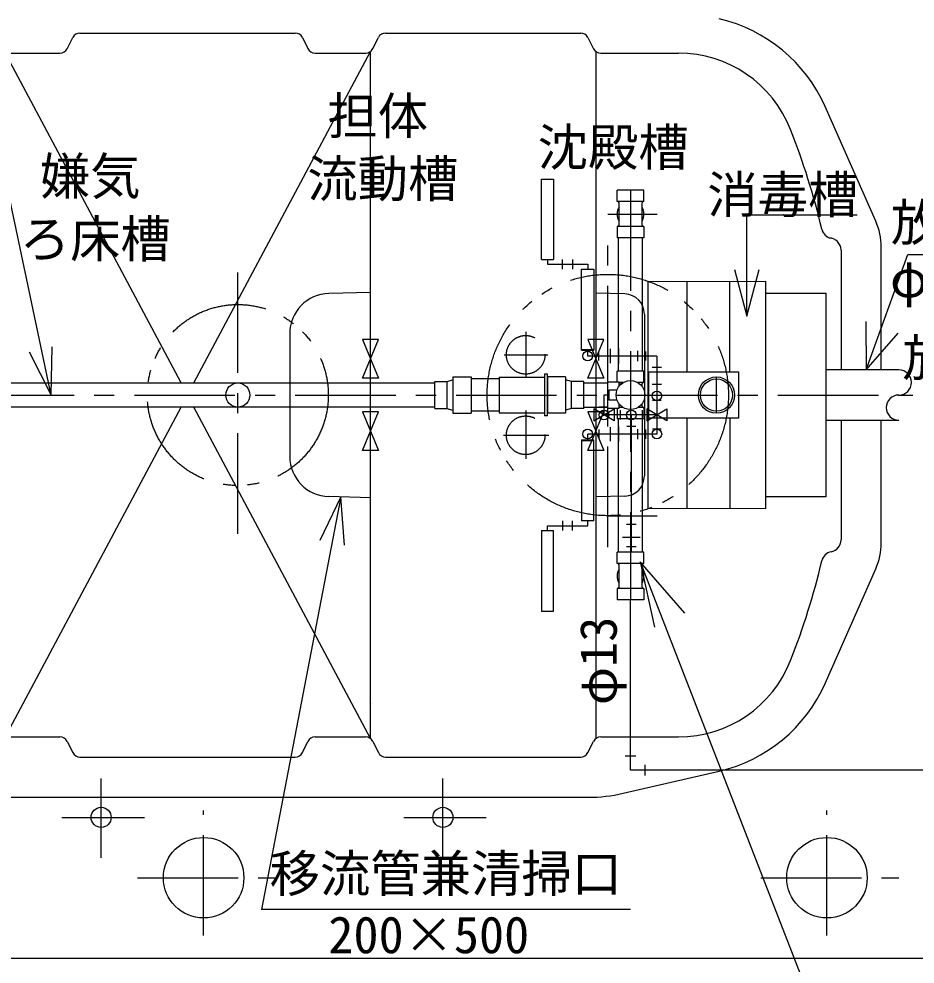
# Model space of a CAD drawing. Units: millimetres, scale not verified. Extents: x -14850 to 14850, y -10500 to 10500.
# Drawn here: x -8393 to -6165, y -578 to 1772 of the extents above; entities that cross this region are included whole.
import ezdxf
from ezdxf.enums import TextEntityAlignment as Align

# ---------------------------------------------------------------- set-up
doc = ezdxf.new("R2010")
doc.units = ezdxf.units.MM
doc.header["$LTSCALE"] = 50
for name, pattern in [('CHAIN1', [8, 5, -1, 1, -1]), ('DOUBLE_CHAIN1', [8.8, 5, -1, 0.6, -0.6, 0.6, -1]), ('LONG_DASHED1', [7, 6, -1])]:
    doc.linetypes.add(name, pattern=pattern)
for name, color, linetype, lineweight in [('0-0_機器', 2, 'Continuous', 25), ('0-1_空気管', 3, 'Continuous', 25), ('0-4_文字', 5, 'Continuous', 25), ('0-5_製作', 5, 'Continuous', 25)]:
    doc.layers.add(name, color=color, linetype=linetype, lineweight=lineweight)
doc.styles.add('ＭＳ ゴシック', font='')
doc.styles.get('ＭＳ ゴシック').set_extended_font_data('MS Gothic')

msp = doc.modelspace()

# ---------------------------------------------------------------- linework, layer by layer
at = {"layer": '0-0_機器', "linetype": 'CHAIN1'}
for p, q in [((-7933.96, -506.82), (-7933.96, -195.79)), ((-6383.96, -506.82), (-6383.96, -195.79)), ((-8098.35, -362.86), (-7755.44, -362.86)), ((-6548.35, -362.86), (-6205.44, -362.86))]:
    msp.add_line(p, q, dxfattribs=at)
at = {"layer": '0-0_機器'}
msp.add_line((-9733.96, -562.86), (-6133.96, -562.86), dxfattribs=at)
for centre in [(-7933.96, -362.86), (-6383.96, -362.86)]:
    msp.add_circle(centre, 100, dxfattribs=at)
at = {"layer": '0-1_空気管'}
for p, q in [((-8273.43, 1698.2), (-8259.49, 1726.09)), ((-8241.6, 1737.14), (-7706.41, 1737.14)), ((-7688.47, 1725.97), (-7674.87, 1698.31)), ((-7513.06, 1698.31), (-7499.46, 1725.97)), ((-7481.51, 1737.14), (-6996.32, 1737.14)), ((-6978.43, 1726.09), (-6964.49, 1698.2)), ((-7989.94, 867.14), (-8428.96, 1691.42)), ((-8416.6, 1687.14), (-8291.32, 1687.14)), ((-7957.98, 867.14), (-7518.96, 1691.17)), ((-7656.92, 1687.14), (-7531, 1687.14)), ((-7518.96, -17.13), (-7518.96, 1691.17)), ((-6958.96, 1691.42), (-6958.96, -17.13)), ((-6946.6, 1687.14), (-6753.43, 1687.14)), ((-6262.71, 1269.51), (-6388.7, 1554.49)), ((-7093.96, 1174.14), (-7093.96, 1374.14)), ((-7093.96, 1374.14), (-7063.96, 1374.14)), ((-7063.96, 1374.14), (-7063.96, 1174.14)), ((-6838.96, 1346.14), (-6905.96, 1346.14)), ((-6905.96, 1318.05), (-6905.96, 1346.14)), ((-6838.96, 1318.05), (-6838.96, 1346.14)), ((-6838.96, 1318.05), (-6905.96, 1318.05)), ((-6901.06, 1259.34), (-6901.06, 1314.95)), ((-6843.86, 1259.34), (-6843.86, 1314.95)), ((-6905.96, 1256.24), (-6905.96, 1228.14)), ((-6838.96, 1256.24), (-6905.96, 1256.24)), ((-6838.96, 1256.24), (-6838.96, 1228.14)), ((-6838.96, 1228.14), (-6905.96, 1228.14)), ((-6902.46, 896.14), (-6902.46, 1228.14)), ((-6842.46, 896.14), (-6842.46, 1228.14)), ((-6248.96, 899.64), (-6248.96, 1204.41)), ((-6348.96, 1197.5), (-6348.96, 899.64)), ((-6286.36, 899.64), (-6183.14, 1186.52)), ((-6183.14, 1186.52), (-5842.51, 1186.52)), ((-7093.96, 1174.14), (-7063.96, 1174.14)), ((-7078.96, 1174.14), (-7078.96, 1162.14)), ((-7078.96, 1162.14), (-6978.96, 1162.14)), ((-7041.46, 1150.14), (-7041.46, 1174.14)), ((-7016.46, 1174.14), (-7016.46, 1150.14)), ((-6978.96, 1162.14), (-6978.96, 1150.14)), ((-6993.96, 948.64), (-6993.96, 1150.14)), ((-6993.96, 1150.14), (-6963.96, 1150.14)), ((-6963.96, 1150.14), (-6963.96, 948.64)), ((-6828.81, 1119.64), (-6536.1, 1120.11)), ((-6828.81, 554.64), (-6828.81, 1119.64)), ((-6731.97, 894.64), (-6731.97, 1119.8)), ((-6625.31, 894.64), (-6625.31, 1119.97)), ((-6536.1, 554.17), (-6536.1, 1120.11)), ((-7518.96, 1092.41), (-7622.58, 1089.69)), ((-6886.65, 1088.42), (-6958.96, 1090.31)), ((-6536.1, 1090.24), (-6386.01, 1090.04)), ((-6386.01, 584.25), (-6386.01, 1090.04)), ((-6837.96, 1038.44), (-6837.96, 635.85)), ((-6287.17, 1019.64), (-6286.36, 899.64)), ((-7719.96, 989.73), (-7719.96, 684.56)), ((-6286.36, 899.64), (-6206.89, 990.59)), ((-8367.86, 944.13), (-8313.51, 837.14)), ((-8313.51, 837.14), (-8310.54, 957.11)), ((-6993.96, 950.14), (-6963.96, 950.14)), ((-6993.96, 948.64), (-6963.96, 948.64)), ((-6978.96, 934.14), (-6978.96, 948.64)), ((-6950.9, 922.64), (-6950.9, 945.64)), ((-6922.96, 951.64), (-6922.96, 916.64)), ((-6901.96, 952.64), (-6901.96, 915.64)), ((-6854.96, 946.64), (-6854.96, 921.64)), ((-6834.96, 945.64), (-6834.96, 922.64)), ((-6806.96, 934.14), (-6978.96, 934.14)), ((-6806.96, 934.14), (-6806.96, 740.14)), ((-6838.96, 896.14), (-6905.96, 896.14)), ((-6905.96, 869.89), (-6905.96, 896.14)), ((-6838.96, 868.05), (-6838.96, 896.14)), ((-6818.46, 906.14), (-6795.46, 906.14)), ((-6205.21, 899.64), (-6386.01, 899.64)), ((-7358.96, 803.64), (-7358.96, 870.64)), ((-7328.96, 870.64), (-7328.96, 803.64)), ((-7313.96, 882.14), (-7268.96, 882.14)), ((-7313.96, 882.14), (-7313.96, 792.14)), ((-7268.96, 882.14), (-7268.96, 792.14)), ((-7198.96, 877.14), (-7268.96, 877.14)), ((-7198.96, 881.64), (-7086.46, 881.64)), ((-7198.96, 881.64), (-7198.96, 792.64)), ((-7078.96, 785.14), (-7078.96, 889.14)), ((-7033.96, 882.14), (-7078.96, 882.14)), ((-7033.96, 882.14), (-7033.96, 792.14)), ((-7018.96, 803.64), (-7018.96, 870.64)), ((-6988.96, 803.64), (-6988.96, 870.64)), ((-6928.46, 804.39), (-6928.46, 869.59)), ((-6928.16, 869.89), (-6900.96, 869.89)), ((-6900.96, 858.96), (-6900.96, 869.89)), ((-9220, 867.14), (-7358.96, 867.14)), ((-6988.96, 867.14), (-6928.46, 867.14)), ((-6890.71, 868.05), (-6900.96, 868.05)), ((-6900.96, 867.64), (-6891.38, 867.64)), ((-6838.96, 868.05), (-6854.21, 868.05)), ((-6843.86, 858.82), (-6843.86, 864.95)), ((-6795.46, 863.14), (-6818.46, 863.14)), ((-6938.46, 837.14), (-6938.46, 787.64)), ((-6926.46, 837.14), (-6938.46, 837.14)), ((-6795.96, 823.14), (-6817.96, 823.14)), ((-7848.96, 807.14), (-9220, 807.14)), ((-8428.96, -16.87), (-7989.95, 807.14)), ((-7518.96, -17.13), (-7957.98, 807.14)), ((-7358.96, 807.14), (-7848.96, 807.14)), ((-6988.96, 807.14), (-6928.46, 807.14)), ((-6928.46, 806.68), (-6950.46, 806.68)), ((-6905.96, 804.39), (-6905.96, 778.14)), ((-6900.96, 806.64), (-6891.38, 806.64)), ((-6890.71, 806.24), (-6900.96, 806.24)), ((-6898.46, 799.14), (-6898.46, 776.14)), ((-6838.96, 806.24), (-6854.21, 806.24)), ((-6843.86, 809.34), (-6843.86, 815.46)), ((-6842.46, 446.14), (-6842.46, 799.14)), ((-6838.96, 806.24), (-6838.96, 778.14)), ((-7313.96, 792.14), (-7268.96, 792.14)), ((-7198.96, 797.14), (-7268.96, 797.14)), ((-7198.96, 792.64), (-7086.46, 792.64)), ((-7078.96, 785.14), (-7086.46, 785.14)), ((-7033.96, 792.14), (-7078.96, 792.14)), ((-6806.96, 787.64), (-6938.46, 787.64)), ((-6838.96, 778.14), (-6905.96, 778.14)), ((-6902.46, 446.14), (-6902.46, 778.14)), ((-6870.46, 787.64), (-6870.46, 446.19)), ((-6731.97, 554.49), (-6731.97, 779.64)), ((-6625.31, 779.64), (-6625.31, 554.31)), ((-6922.96, 757.64), (-6922.96, 722.64)), ((-6906.08, 752.67), (-6906.08, 752.64)), ((-6901.96, 758.64), (-6901.96, 721.64)), ((-6881.96, 759.64), (-6858.96, 759.64)), ((-6854.96, 752.64), (-6854.96, 727.64)), ((-6795.96, 752.14), (-6817.96, 752.14)), ((-6386.01, 774.64), (-6205.21, 774.64)), ((-6348.96, 774.64), (-6348.96, 476.79)), ((-6248.96, 469.88), (-6248.96, 774.64)), ((-6806.96, 740.14), (-6978.96, 740.14)), ((-6978.96, 725.64), (-6978.96, 740.14)), ((-6950.9, 751.64), (-6950.9, 728.64)), ((-6834.96, 751.64), (-6834.96, 728.64)), ((-6993.96, 725.64), (-6993.96, 524.14)), ((-6993.96, 725.64), (-6963.96, 725.64)), ((-6993.96, 724.14), (-6963.96, 724.14)), ((-6963.96, 524.14), (-6963.96, 725.64)), ((-7592.5, 583.81), (-7790.48, -442.26)), ((-7518.96, 581.88), (-7622.58, 584.59)), ((-6886.65, 585.87), (-6958.96, 583.97)), ((-6386.01, 584.25), (-6536.1, 584.04)), ((-6536.1, 554.17), (-6828.81, 554.64)), ((-7041.46, 524.14), (-7041.46, 500.14)), ((-7016.46, 500.14), (-7016.46, 524.14)), ((-6963.96, 524.14), (-6993.96, 524.14)), ((-6978.96, 512.14), (-6978.96, 524.14)), ((-7093.96, 500.14), (-7093.96, 300.14)), ((-7093.96, 500.14), (-7063.96, 500.14)), ((-7078.96, 500.14), (-7078.96, 512.14)), ((-7078.96, 512.14), (-6978.96, 512.14)), ((-7063.96, 300.14), (-7063.96, 500.14)), ((-6882.46, 515.79), (-6858.46, 515.79)), ((-6892.46, 483.79), (-6848.46, 483.79)), ((-6882.46, 460.79), (-6858.46, 460.79)), ((-6838.96, 446.14), (-6905.96, 446.14)), ((-6905.96, 418.05), (-6905.96, 446.14)), ((-6838.96, 418.05), (-6838.96, 446.14)), ((-6838.96, 418.05), (-6905.96, 418.05)), ((-6901.06, 359.34), (-6901.06, 414.95)), ((-6848.42, 422.75), (-6812.69, 260.32)), ((-6737.56, 295.19), (-6848.42, 422.75)), ((-6848.42, 422.75), (-6411.6, -701.94)), ((-6843.86, 359.34), (-6843.86, 414.95)), ((-6388.7, 119.79), (-6262.71, 404.78)), ((-6905.96, 356.24), (-6905.96, 328.14)), ((-6838.96, 356.24), (-6905.96, 356.24)), ((-6838.96, 356.24), (-6838.96, 328.14)), ((-6838.96, 328.14), (-6905.96, 328.14)), ((-7093.96, 300.14), (-7063.96, 300.14)), ((-8416.95, -12.86), (-8291.32, -12.86)), ((-7656.6, -12.86), (-7531.32, -12.86)), ((-6946.6, -12.86), (-6753.43, -12.86)), ((-8273.43, -23.91), (-8259.49, -51.8)), ((-7688.43, -51.8), (-7674.49, -23.91)), ((-7513.43, -23.91), (-7499.49, -51.8)), ((-6978.43, -51.8), (-6964.49, -23.91)), ((-8241.6, -62.86), (-7706.32, -62.86)), ((-7481.6, -62.86), (-6996.32, -62.86)), ((-6890.87, -153.07), (-6652.15, -97.95)), ((-9093.73, -162.86), (-6976.8, -162.86)), ((-6872.69, -442.26), (-7790.48, -442.26))]:
    msp.add_line(p, q, dxfattribs=at)
at = {"layer": '0-1_空気管', "linetype": 'CHAIN1'}
for p, q in [((-6872.46, 1346.14), (-6872.46, 328.14)), ((-6929.19, 1287.14), (-6805.98, 1287.14)), ((-6928.96, 458.78), (-6928.96, 1235.78)), ((-7848.96, 492.15), (-7848.96, 1182.14)), ((-7133.18, 994.15), (-7133.18, 880.44)), ((-7186.72, 937.14), (-7077.7, 937.14)), ((-6658.81, 792.14), (-6658.81, 882.14)), ((-9706.17, 837.14), (-6170.25, 837.14)), ((-7133.18, 798.84), (-7133.18, 678.15)), ((-7188.73, 737.14), (-7075.69, 737.14))]:
    msp.add_line(p, q, dxfattribs=at)
at = {"layer": '0-1_空気管', "linetype": 'LONG_DASHED1'}
for p, q in [((-6978.96, 950.14), (-6978.96, 948.64)), ((-7078.96, 882.14), (-7078.96, 792.14)), ((-6929.19, 537.14), (-6805.98, 537.14))]:
    msp.add_line(p, q, dxfattribs=at)
at = {"layer": '0-1_空気管'}
for points in [[(-8313.51, 837.14), (-8574.38, 2071.84), (-8101.75, 2071.84)], [(-6583.18, 1033.11), (-6583.18, 1284.94), (-6308.68, 1284.94)], [(-6614.24, 1149.02), (-6583.18, 1033.11), (-6552.13, 1149.02)], [(-7358.96, 870.64), (-7328.96, 870.64), (-7313.96, 874.64)], [(-7078.96, 889.14), (-7086.46, 889.14), (-7086.46, 785.14)], [(-6988.96, 870.64), (-7018.96, 870.64), (-7033.96, 874.64)], [(-6906.28, 849.14), (-6926.46, 849.14), (-6926.46, 825.14), (-6906.28, 825.14)], [(-7358.96, 803.64), (-7328.96, 803.64), (-7313.96, 799.64)], [(-6988.96, 803.64), (-7018.96, 803.64), (-7033.96, 799.64)], [(-6928.46, 804.39), (-6900.96, 804.39), (-6900.96, 815.33)], [(-7583.97, 464.11), (-7592.5, 583.81), (-7644.96, 475.88)], [(-7518.96, 67.46), (-7518.92, 68.32), (-7518.84, 69.33), (-7518.77, 70.08), (-7518.65, 70.97), (-7518.5, 71.87)]]:
    msp.add_lwpolyline(points, dxfattribs=at)
for points in [[(-7498.96, 975.14), (-7538.96, 975.14), (-7498.96, 879.14), (-7538.96, 879.14)], [(-6938.96, 975.14), (-6978.96, 975.14), (-6938.96, 879.14), (-6978.96, 879.14)], [(-6826.81, 894.64), (-6603.81, 894.64), (-6603.81, 779.64), (-6826.81, 779.64)], [(-6913.46, 772.64), (-6963.46, 802.64), (-6963.46, 772.64), (-6913.46, 802.64)], [(-6781.96, 772.64), (-6831.96, 802.64), (-6831.96, 772.64), (-6781.96, 802.64)], [(-7498.96, 795.14), (-7538.96, 795.14), (-7498.96, 699.14), (-7538.96, 699.14)], [(-6938.96, 795.14), (-6978.96, 795.14), (-6938.96, 699.14), (-6978.96, 699.14)]]:
    msp.add_lwpolyline(points, close=True, dxfattribs=at)
at = {"layer": '0-1_空気管', "linetype": 'DOUBLE_CHAIN1'}
for centre, radius in [((-6928.96, 837.14), 300), ((-7848.96, 837.14), 225), ((-7133.18, 937.14), 48), ((-7133.18, 737.14), 48)]:
    msp.add_circle(centre, radius, dxfattribs=at)
at = {"layer": '0-1_空気管'}
for centre, radius in [((-6978.96, 934.14), 12), ((-6872.46, 837.14), 35.89), ((-6658.81, 837.14), 45), ((-6658.81, 837.14), 40), ((-7848.96, 837.14), 30), ((-6806.96, 835.14), 12), ((-6938.46, 787.64), 12), ((-6870.46, 787.64), 12), ((-6978.96, 740.14), 12), ((-6806.96, 740.14), 12)]:
    msp.add_circle(centre, radius, dxfattribs=at)
for centre, radius, start, end in [((-6738.08, 1400.03), 382, 23.85048, 77), ((-8241.6, 1717.14), 20, 90, 153.43611), ((-7706.41, 1717.14), 20, 26.18626, 90), ((-7481.51, 1717.14), 20, 90, 153.81372), ((-6996.32, 1717.14), 20, 26.56387, 90), ((-8291.32, 1707.14), 20, 270, 333.43611), ((-7656.92, 1707.14), 20, 206.18626, 270), ((-7531, 1707.14), 20, 270, 333.81372), ((-6946.6, 1707.14), 20, 206.56384, 270), ((-6753.43, 1387.14), 300, 21.51007, 90), ((-8148.96, 837.14), 1800, 13.24481, 21.51007), ((-6904.16, 1314.95), 3.1, 0, 90), ((-6840.76, 1314.95), 3.1, 90, 180), ((-6872.46, 1287.14), 33.5, 148.62476, 211.37523), ((-6872.46, 1287.14), 33.5, 328.62476, 31.37523), ((-6409.96, 1204.41), 161, 0, 23.85048), ((-6904.16, 1259.34), 3.1, 270, 0), ((-6840.76, 1259.34), 3.1, 180, 270), ((-6367.64, 1256.42), 30, 193.24483, 259.1232), ((-6378.96, 1197.5), 30, 0, 90), ((-7619.96, 989.73), 100, 91.5, 180), ((-6887.96, 1038.44), 50, 0, 88.49998), ((-6205.21, 868.39), 31.25, 270, 90), ((-6928.16, 869.59), 0.3, 90, 180), ((-6840.76, 864.95), 3.1, 90, 180), ((-6205.21, 805.89), 31.25, 90, 270), ((-6840.76, 809.34), 3.1, 180, 270), ((-7619.96, 684.56), 100, 180, 268.5), ((-6887.96, 635.85), 50, 271.5, 0), ((-6378.96, 476.79), 30, 280.87679, 0), ((-6367.64, 417.87), 30, 100.87679, 166.75516), ((-6409.96, 469.88), 161, 336.14949, 359.99998), ((-8148.96, 837.14), 1800, 338.48991, 346.75516), ((-6872.46, 387.14), 33.5, 148.62476, 211.37523), ((-6904.16, 414.95), 3.1, 0, 90), ((-6840.76, 414.95), 3.1, 90, 180), ((-6872.46, 387.14), 33.5, 328.62476, 31.37523), ((-6904.16, 359.34), 3.1, 270, 0), ((-6840.76, 359.34), 3.1, 180, 270), ((-6753.43, 287.15), 300, 270, 338.48991), ((-6738.08, 274.26), 382, 283, 336.14951), ((-8291.32, -32.85), 20, 26.56387, 90), ((-7656.6, -32.85), 20, 90, 153.43611), ((-7531.32, -32.85), 20, 26.56387, 90), ((-6946.6, -32.85), 20, 90, 153.43611), ((-8241.6, -42.86), 20, 206.56384, 270), ((-7706.32, -42.86), 20, 270, 333.43611), ((-7481.6, -42.86), 20, 206.56384, 270), ((-6996.32, -42.86), 20, 270, 333.43611), ((-6976.8, 219.14), 382, 270, 283)]:
    msp.add_arc(centre, radius, start, end, dxfattribs=at)
at = {"layer": '0-4_文字', "color": 7}
for p, q in [((-8188.96, -313.06), (-8188.96, -116.58)), ((-7338.96, -313.06), (-7338.96, -116.58)), ((-8286.29, -212.86), (-8081.14, -212.86)), ((-7436.29, -212.86), (-7231.14, -212.86))]:
    msp.add_line(p, q, dxfattribs=at)
for centre in [(-8188.96, -212.86), (-7338.96, -212.86)]:
    msp.add_circle(centre, 25, dxfattribs=at)
at = {"layer": '0-5_製作', "color": 6}
for p, q in [((-6872.46, -95.51), (-6872.46, 328.14)), ((-6885.96, -59.51), (-6858.96, -59.51)), ((-6836.46, -82.01), (-6836.46, -109.01)), ((-6034.99, -95.51), (-6872.46, -95.51))]:
    msp.add_line(p, q, dxfattribs=at)

# ---------------------------------------------------------------- texts
at = {"layer": '0-1_空気管', "color": 4, "style": 'ＭＳ ゴシック'}
for s, p in [('担体', (-7626.15, 1457.57)), ('沈殿槽', (-7103.47, 1379.82)), ('嫌気', (-8341.38, 1307.82)), ('流動槽', (-7676.15, 1301.57)), ('消毒槽', (-6681.49, 1261.97)), ('放流管', (-6225.07, 1192.96)), ('ろ床槽', (-8391.38, 1151.82)), ('φ125', (-6227.08, 1052.78)), ('放流', (-6196.2, 856.69)), ('移流管兼清掃口', (-7769.93, -426.07)), ('200×500', (-7623.92, -578.14))]:
    msp.add_text(s, height=91.79, dxfattribs=at).set_placement(p, align=Align.BOTTOM_LEFT)
at = {"layer": '0-5_製作', "color": 4, "style": 'ＭＳ ゴシック'}
msp.add_text('φ13', height=91.79, rotation=90, dxfattribs=at).set_placement((-6879.09, 66.28), align=Align.BOTTOM_LEFT)

doc.saveas('drawing.dxf')
